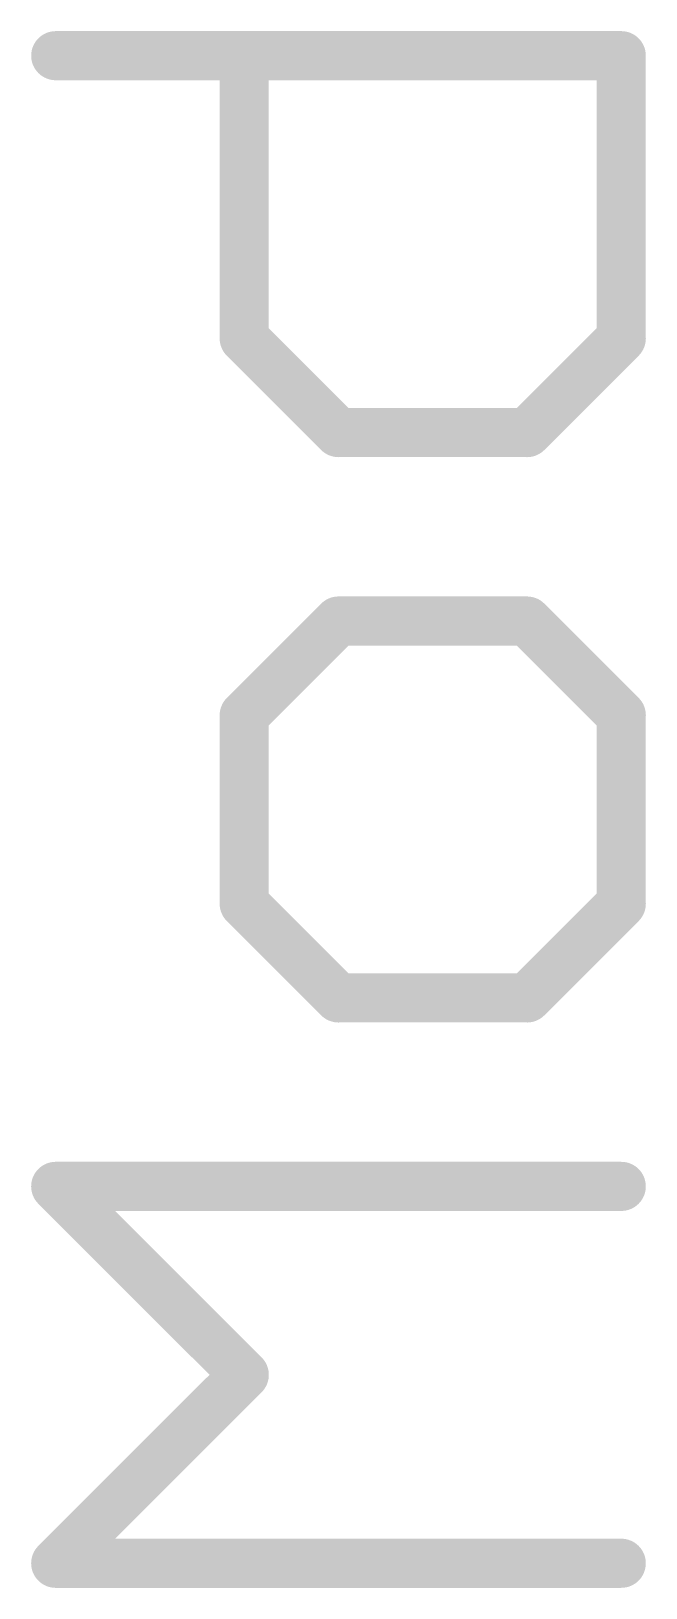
# Model space of a CAD drawing. Extents: x -15 to 107, y -79 to 1.
# Drawn here: x -9.272 to -8.001, y -30.226 to -27.006 of the extents above; entities that cross this region are included whole.
import ezdxf

# ---------------------------------------------------------------- set-up
doc = ezdxf.new("R2010")
doc.units = 0
doc.layers.add('51', color=253, linetype='CONTINUOUS')

msp = doc.modelspace()

# ---------------------------------------------------------------- linework, layer by layer
at = {"layer": '51', "const_width": 0.1016}
for points in [[(-9.2212, -27.0568), (-8.0518, -27.0568)], [(-8.8314, -27.6415), (-8.8314, -27.0568)], [(-8.0518, -27.0568), (-8.0518, -27.6415)], [(-8.6365, -27.8364), (-8.8314, -27.6415)], [(-8.0518, -27.6415), (-8.2467, -27.8364)], [(-8.2467, -27.8364), (-8.6365, -27.8364)], [(-8.6365, -28.2262), (-8.8314, -28.4211)], [(-8.2467, -28.2262), (-8.6365, -28.2262)], [(-8.0518, -28.4211), (-8.2467, -28.2262)], [(-8.8314, -28.4211), (-8.8314, -28.8109)], [(-8.0518, -28.8109), (-8.0518, -28.4211)], [(-8.8314, -28.8109), (-8.6365, -29.0058)], [(-8.2467, -29.0058), (-8.0518, -28.8109)], [(-8.6365, -29.0058), (-8.2467, -29.0058)], [(-8.8314, -29.7854), (-9.2212, -29.3956)], [(-9.2212, -29.3956), (-8.0518, -29.3956)], [(-9.2212, -30.1752), (-8.8314, -29.7854)], [(-8.0518, -30.1752), (-9.2212, -30.1752)]]:
    msp.add_lwpolyline(points, dxfattribs=at)
at = {"layer": '51', "const_width": 0.0508}
for points in [[(-9.2212, -27.0314, 1), (-9.2212, -27.0822)], [(-8.806, -27.0568, 1), (-8.8568, -27.0568)], [(-8.0264, -27.0568, 1), (-8.0772, -27.0568)], [(-8.0518, -27.0822, 1), (-8.0518, -27.0314)], [(-8.8134, -27.6235, 1), (-8.8494, -27.6595)], [(-8.0338, -27.6595, 1), (-8.0698, -27.6235)], [(-8.8568, -27.6415, 1), (-8.806, -27.6415)], [(-8.0772, -27.6415, 1), (-8.0264, -27.6415)], [(-8.6365, -27.811, 1), (-8.6365, -27.8618)], [(-8.2467, -27.8618, 1), (-8.2467, -27.811)], [(-8.6545, -27.8544, 1), (-8.6185, -27.8184)], [(-8.2647, -27.8184, 1), (-8.2287, -27.8544)], [(-8.6365, -28.2008, 1), (-8.6365, -28.2516)], [(-8.6185, -28.2442, 1), (-8.6545, -28.2082)], [(-8.2287, -28.2082, 1), (-8.2647, -28.2442)], [(-8.2467, -28.2516, 1), (-8.2467, -28.2008)], [(-8.8494, -28.4031, 1), (-8.8134, -28.4391)], [(-8.806, -28.4211, 1), (-8.8568, -28.4211)], [(-8.0264, -28.4211, 1), (-8.0772, -28.4211)], [(-8.0698, -28.4391, 1), (-8.0338, -28.4031)], [(-8.8134, -28.7929, 1), (-8.8494, -28.8289)], [(-8.8568, -28.8109, 1), (-8.806, -28.8109)], [(-8.0772, -28.8109, 1), (-8.0264, -28.8109)], [(-8.0338, -28.8289, 1), (-8.0698, -28.7929)], [(-8.6365, -28.9804, 1), (-8.6365, -29.0312)], [(-8.6545, -29.0238, 1), (-8.6185, -28.9878)], [(-8.2647, -28.9878, 1), (-8.2287, -29.0238)], [(-8.2467, -29.0312, 1), (-8.2467, -28.9804)], [(-9.2032, -29.3776, 1), (-9.2392, -29.4136)], [(-9.2212, -29.3702, 1), (-9.2212, -29.421)], [(-8.0518, -29.421, 1), (-8.0518, -29.3702)], [(-8.8134, -29.8034, 1), (-8.8494, -29.7674)], [(-8.8494, -29.8034, 1), (-8.8134, -29.7674)], [(-9.2392, -30.1572, 1), (-9.2032, -30.1932)], [(-9.2212, -30.1498, 1), (-9.2212, -30.2006)], [(-8.0518, -30.2006, 1), (-8.0518, -30.1498)]]:
    msp.add_lwpolyline(points, format="xyb", dxfattribs=at)

doc.saveas('drawing.dxf')
